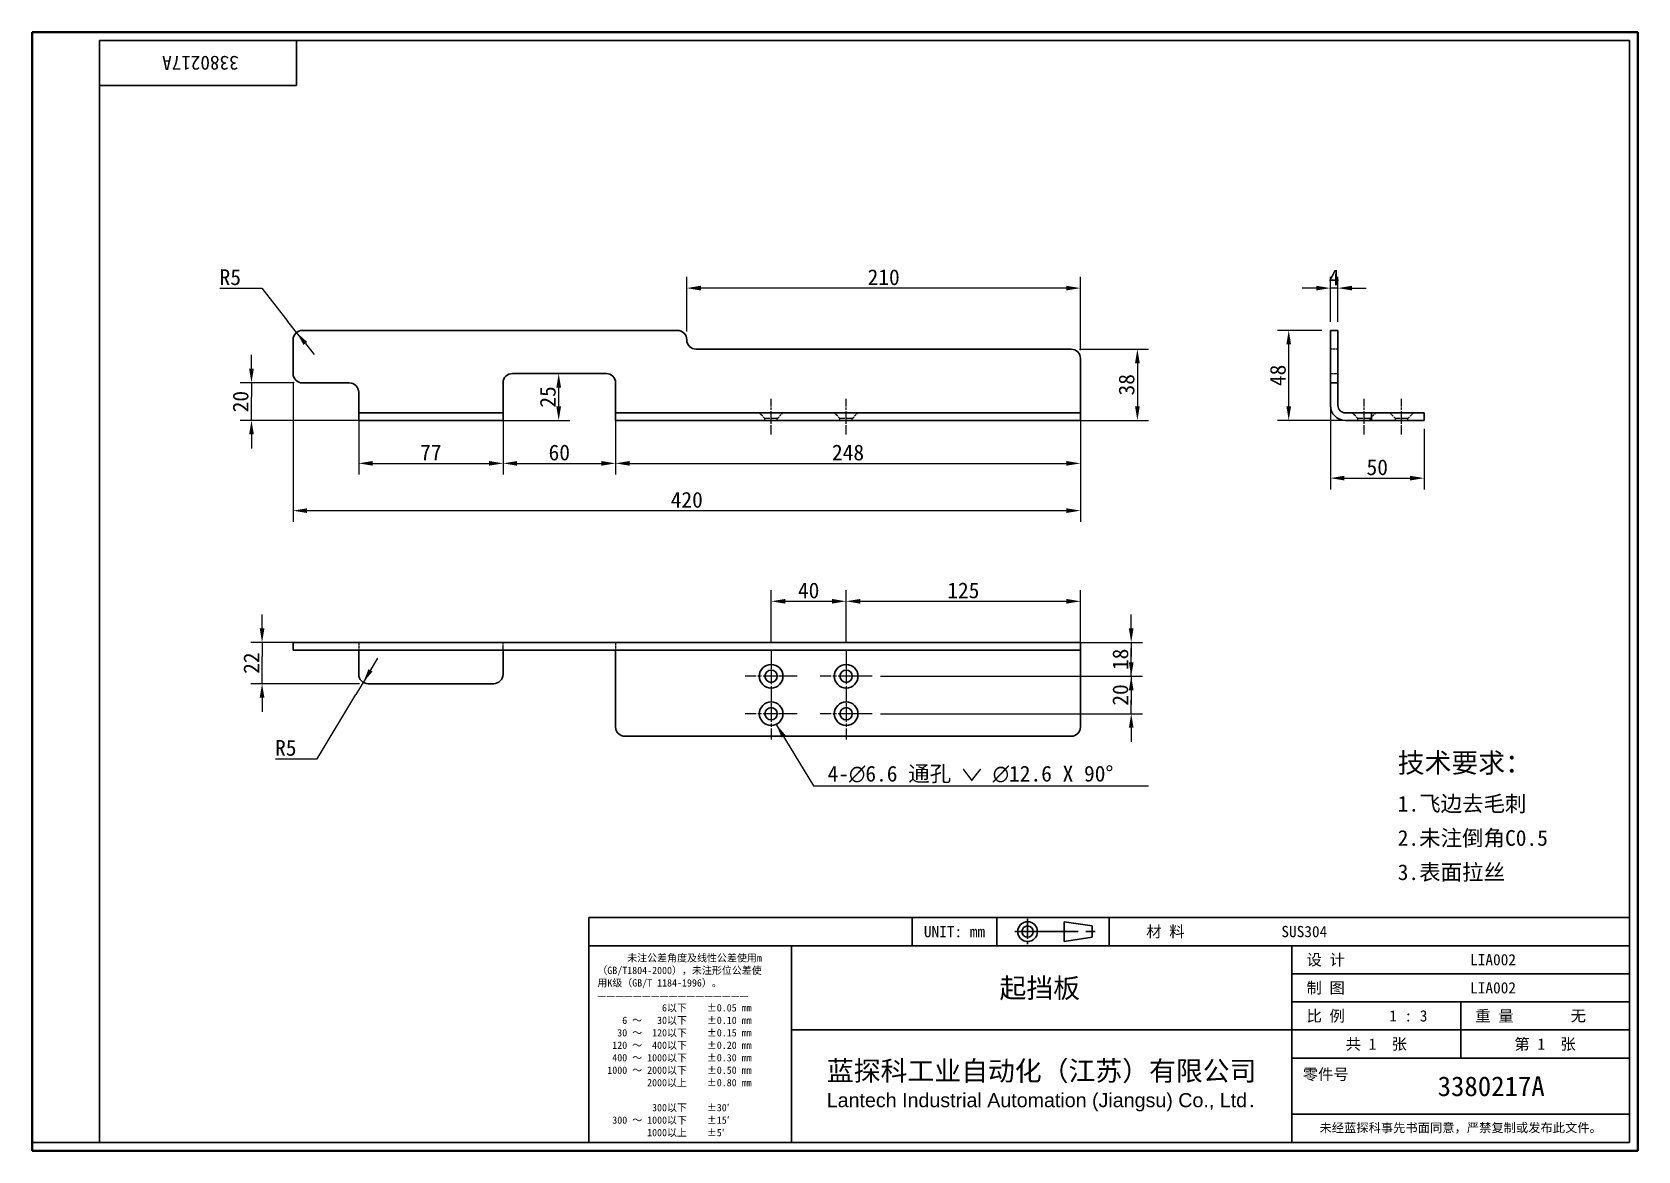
# Model space of a CAD drawing. Header units: millimetres. Extents: x 18 to 875, y 16 to 614.
import ezdxf
from ezdxf.enums import TextEntityAlignment as Align

# ---------------------------------------------------------------- set-up
doc = ezdxf.new("R2010")
doc.units = ezdxf.units.MM
doc.header["$LTSCALE"] = 3
doc.linetypes.add('CHAIN', pattern=[0.3543, 0.2362, -0.0295, 0.0591, -0.0295])
doc.linetypes.add('DASHED', pattern=[0.2067, 0.1654, -0.0413])
for name, color, linetype, lineweight in [('1', 7, 'Continuous', 18), ('可见 (ISO)', 7, 'Continuous', 25), ('图框 (ISO)', 7, 'Continuous', 35), ('标题 (ISO)', 7, 'Continuous', 25)]:
    doc.layers.add(name, color=color, linetype=linetype, lineweight=lineweight)
for name, color, linetype, lineweight, true_color in [('中心标记 (ISO)', 1, 'CHAIN', 18, 0xff0000), ('中心线 (ISO)', 1, 'CHAIN', 18, 0xff0000), ('尺寸 (ISO)', 7, 'Continuous', 18, 0x008000), ('符号 (ISO)', 7, 'Continuous', 18, 0x008000), ('隐藏 (ISO)', 5, 'DASHED', 18, 0x0000ff)]:
    doc.layers.add(name, color=color, linetype=linetype, lineweight=lineweight, true_color=true_color)
doc.styles.add('文本样式164', font='SimSun.ttf')
doc.styles.add('文本样式165', font='SimSun.ttf')
doc.styles.add('文本样式74', font='SimSun.ttf')
doc.styles.add('最新国标', font='simfang.ttf')
doc.styles.add('注释文本 (ISO)', font='simfang.ttf')
doc.dimstyles.new('默认 (GB)', dxfattribs={"dimscale": 3, "dimtxt": 2.8, "dimasz": 2.5, "dimexe": 2, "dimexo": 1.5, "dimgap": 0.5, "dimtad": 1, "dimtoh": 1, "dimdsep": 46, "dimtxsty": '最新国标', "dimcen": 0.09, "dimdle": 10, "dimclrd": 256, "dimclre": 256, "dimclrt": 256, "dimaunit": 1, "dimadec": 3, "dimazin": 2, "dimtfac": 0.535714, "dimtdec": 3, "dimtmove": 0, "dimatfit": 3, "dimfxl": 0, "dimtolj": 1, "dimlwd": -1, "dimlwe": -1, "dimarcsym": 0})
doc.dimstyles.new('默认 (GB)$7', dxfattribs={"dimscale": 3, "dimtxt": 2.8, "dimasz": 2.5, "dimexe": 2, "dimexo": 1.5, "dimgap": 0.5, "dimtad": 1, "dimtoh": 1, "dimdsep": 46, "dimtxsty": '最新国标', "dimcen": 0.09, "dimdle": 10, "dimclrd": 256, "dimclre": 256, "dimclrt": 256, "dimaunit": 1, "dimadec": 3, "dimazin": 2, "dimtfac": 0.535714, "dimtdec": 3, "dimtmove": 0, "dimatfit": 3, "dimfxl": 0, "dimtolj": 1, "dimlwd": -1, "dimlwe": -1, "dimarcsym": 0})

# ---------------------------------------------------------------- blocks, each defined once
blk = doc.blocks.new('图框 最新国标')
at = {"layer": '图框 (ISO)'}
for p, q in [((6, 7), (6, 204.5)), ((6, 204.5), (291.5, 204.5)), ((291.5, 204.5), (291.5, 5.5)), ((6, 7), (6, 5.5)), ((6, 7), (6, 5.5)), ((291.5, 5.5), (6, 5.5))]:
    blk.add_line(p, q, dxfattribs=at)
at = {"layer": '图框 (ISO)', "color": 7, "linetype": 'Continuous', "lineweight": 25}
for p, q in [((18, 203), (290, 203)), ((18, 7), (18, 203)), ((18, 203), (290, 203)), ((53, 203), (53, 195)), ((290, 203), (290, 7)), ((290, 203), (290, 7)), ((53, 195), (18, 195)), ((290, 7), (6, 7)), ((290, 7), (18, 7))]:
    blk.add_line(p, q, dxfattribs=at)
at = {"layer": '图框 (ISO)', "style": '文本样式74'}
blk.add_attdef('零件代号_001', (42.72, 200.25), '', height=2.5, rotation=180, dxfattribs=at)
blk = doc.blocks.new('标题栏 最新国标')
at = {"layer": '标题 (ISO)'}
for p, q in [((381.98, -183.84), (196.98, -183.84)), ((196.98, -183.84), (196.98, -223.84)), ((254.48, -183.84), (254.48, -188.84)), ((269.48, -183.84), (269.48, -188.84)), ((281.48, -188.09), (281.48, -184.59)), ((281.48, -184.59), (286.48, -185.34)), ((286.48, -185.34), (286.48, -187.34)), ((289.48, -183.84), (289.48, -188.84)), ((381.98, -223.84), (381.98, -183.84)), ((383.48, -183.84), (383.48, -225.34)), ((286.48, -187.34), (281.48, -188.09)), ((196.98, -188.84), (381.98, -188.84)), ((232.98, -188.84), (232.98, -223.84)), ((321.98, -188.84), (321.98, -223.84)), ((321.98, -193.84), (381.98, -193.84)), ((321.98, -198.84), (381.98, -198.84)), ((351.98, -198.84), (351.98, -208.84)), ((321.98, -203.84), (232.98, -203.84)), ((321.98, -203.84), (381.98, -203.84)), ((321.98, -208.84), (381.98, -208.84)), ((321.98, -218.84), (381.98, -218.84)), ((196.98, -223.84), (381.98, -223.84)), ((383.48, -225.34), (196.98, -225.34))]:
    blk.add_line(p, q, dxfattribs=at)
at = {"layer": '标题 (ISO)', "linetype": 'CHAIN', "ltscale": 5.000333}
blk.add_line((274.98, -184.09), (274.98, -188.59), dxfattribs=at)
at = {"layer": '标题 (ISO)', "linetype": 'CHAIN', "ltscale": 15.834605}
blk.add_line((272.73, -186.34), (286.98, -186.34), dxfattribs=at)
at = {"layer": '标题 (ISO)'}
for radius in [1.75, 1]:
    blk.add_circle((274.98, -186.34), radius, dxfattribs=at)
at = {"layer": '1', "style": '文本样式164'}
for s, p in [('UNIT: mm', (261.98, -186.34)), ('材 料', (299.48, -186.34)), ('设 计', (327.98, -191.34)), ('制 图', (327.98, -196.34)), ('比 例', (327.98, -201.34)), ('重 量', (357.98, -201.34)), ('共 1  张', (336.98, -206.34)), ('第 1  张', (366.98, -206.34))]:
    blk.add_text(s, height=2, dxfattribs=at).set_placement(p, align=Align.MIDDLE_CENTER)
at = {"layer": '标题 (ISO)', "style": '注释文本 (ISO)'}
for s, insert, char_height, attachment_point, line_spacing_factor in [('\\fSimSun|b0|i0;{\\H1.3000;      未注公差角度及线性公差使用m\\P}\\fSimSun|b0|i0;{\\H1.3000;（GB/T1804-2000），未注形位公差使\\P}\\fSimSun|b0|i0;{\\H1.3000;用K级（GB/T 1184-1996）。\\P}\\fSimSun|b0|i0;{\\H1.3000;—————————————————\\P}\\fSimSun|b0|i0;{\\H1.3000;             6以下    ±0.05 mm\\P}\\fSimSun|b0|i0;{\\H1.3000;     6 ～   30以下    ±0.10 mm\\P}\\fSimSun|b0|i0;{\\H1.3000;    30 ～  120以下    ±0.15 mm\\P}\\fSimSun|b0|i0;{\\H1.3000;   120 ～  400以下    ±0.20 mm\\P}\\fSimSun|b0|i0;{\\H1.3000;   400 ～ 1000以下    ±0.30 mm\\P}\\fSimSun|b0|i0;{\\H1.3000;  1000 ～ 2000以下    ±0.50 mm\\P}\\fSimSun|b0|i0;{\\H1.3000;          2000以上    ±0.80 mm\\P}\\fSimSun|b0|i0;{\\H1.3000;\\P}\\fSimSun|b0|i0;{\\H1.3000;           300以下    ±30′\\P}\\fSimSun|b0|i0;{\\H1.3000;   300 ～ 1000以下    ±15′\\P}\\fSimSun|b0|i0;{\\H1.3000;          1000以上    ±5′}', (198.48, -206.63), 1.3, 4, 1.023913), ('{\\fMicrosoft YaHei|b0|i0|c134|p34;\\H1.75x;蓝探科工业自动化（江苏）有限公司\\P\\fArial|b0|i0|c0|p34;\\H0.71429x;Lantech Industrial Automation (Jiangsu) Co., Ltd\\fFangSong|b0|i0|c134|p49;.\\H1.15195x; }', (277.48, -213.84), 2, 5, 0.978695)]:
    blk.add_mtext(s, dxfattribs=dict(at, insert=insert, char_height=char_height, attachment_point=attachment_point, line_spacing_factor=line_spacing_factor))
at = {"layer": '标题 (ISO)', "attachment_point": 5, "style": '注释文本 (ISO)'}
for s, insert, char_height in [('\\fFangSong|b0|i0;零件号', (327.98, -211.84), 2), ('\\fSimSun|b0|i0;{\\H1.6000;未经蓝探科事先书面同意，严禁复制或发布此文件。}', (351.98, -221.34), 1.6)]:
    blk.add_mtext(s, dxfattribs=dict(at, insert=insert, char_height=char_height))
at = {"layer": '标题 (ISO)'}
for tag, p, height, style in [('材料_001', (320.09, -187.33), 2, '注释文本 (ISO)'), ('设计人_001', (353.65, -192.33), 2, '注释文本 (ISO)'), ('库存编号_001', (269.98, -198.13), 3.5, '文本样式165'), ('设计人_001', (353.65, -197.33), 2, '注释文本 (ISO)'), ('视图比例_001', (339.26, -202.33), 2, '注释文本 (ISO)'), ('质量\\P3;_001', (371.53, -202.3), 2, '注释文本 (ISO)'), ('零件代号_001', (347.87, -215.59), 3.5, '文本样式165')]:
    blk.add_attdef(tag, p, '', height=height, dxfattribs=dict(at, style=style))
blk = doc.blocks.new('*D5')
at = {"layer": 'Defpoints', "color": 0, "transparency": 16777216}
for p in [(688.26, 454.32), (710.48, 454.32), (732.48, 406.32)]:
    blk.add_point(p, dxfattribs=at)
at = {"layer": '尺寸 (ISO)', "color": 116, "true_color": 0x00803f, "transparency": 16777216}
for p, q in [((705.98, 454.32), (682.26, 454.32)), ((688.26, 413.82), (688.26, 446.82)), ((727.98, 406.32), (682.26, 406.32))]:
    blk.add_line(p, q, dxfattribs=at)
for points in [[(687.01, 446.82), (689.51, 446.82), (688.26, 454.32)], [(687.01, 413.82), (689.51, 413.82), (688.26, 406.32)]]:
    blk.add_solid(points, dxfattribs=at)
at = {"layer": '尺寸 (ISO)', "transparency": 16777216, "insert": (682.52, 430.32), "char_height": 8.4, "attachment_point": 5, "rotation": 90, "style": '最新国标'}
blk.add_mtext('\\A1;48', dxfattribs=at)
blk = doc.blocks.new('*D6')
at = {"layer": 'Defpoints', "color": 0, "transparency": 16777216}
for p in [(710.48, 431.32), (760.48, 406.32), (760.48, 375.5)]:
    blk.add_point(p, dxfattribs=at)
at = {"layer": '尺寸 (ISO)', "color": 116, "true_color": 0x00803f, "transparency": 16777216}
for p, q in [((710.48, 426.82), (710.48, 369.5)), ((760.48, 401.82), (760.48, 369.5)), ((717.98, 375.5), (752.98, 375.5))]:
    blk.add_line(p, q, dxfattribs=at)
for points in [[(717.98, 376.75), (717.98, 374.25), (710.48, 375.5)], [(752.98, 376.75), (752.98, 374.25), (760.48, 375.5)]]:
    blk.add_solid(points, dxfattribs=at)
at = {"layer": '尺寸 (ISO)', "transparency": 16777216, "insert": (735.48, 381.25), "char_height": 8.4, "attachment_point": 5, "style": '最新国标'}
blk.add_mtext('\\A1;50', dxfattribs=at)
blk = doc.blocks.new('*D7')
at = {"layer": 'Defpoints', "color": 0, "transparency": 16777216}
for p in [(710.48, 476.89), (710.48, 454.32), (714.48, 454.32)]:
    blk.add_point(p, dxfattribs=at)
at = {"layer": '尺寸 (ISO)', "color": 116, "true_color": 0x00803f, "transparency": 16777216}
for p, q in [((710.48, 458.82), (710.48, 482.89)), ((714.48, 458.82), (714.48, 482.89)), ((702.98, 476.89), (695.48, 476.89)), ((714.48, 476.89), (710.48, 476.89)), ((721.98, 476.89), (729.48, 476.89))]:
    blk.add_line(p, q, dxfattribs=at)
for points in [[(702.98, 478.14), (702.98, 475.64), (710.48, 476.89)], [(721.98, 478.14), (721.98, 475.64), (714.48, 476.89)]]:
    blk.add_solid(points, dxfattribs=at)
at = {"layer": '尺寸 (ISO)', "transparency": 16777216, "insert": (712.48, 482.59), "char_height": 8.4, "attachment_point": 5, "style": '最新国标'}
blk.add_mtext('\\A1;4', dxfattribs=at)
blk = doc.blocks.new('*D8')
at = {"layer": 'Defpoints', "color": 0, "transparency": 16777216}
for p in [(572.19, 444.32), (572.19, 406.32), (607.54, 406.32)]:
    blk.add_point(p, dxfattribs=at)
at = {"layer": '尺寸 (ISO)', "color": 116, "true_color": 0x00803f, "transparency": 16777216}
for p, q in [((576.69, 444.32), (613.54, 444.32)), ((607.54, 436.82), (607.54, 413.82)), ((576.69, 406.32), (613.54, 406.32))]:
    blk.add_line(p, q, dxfattribs=at)
for points in [[(606.29, 436.82), (608.79, 436.82), (607.54, 444.32)], [(606.29, 413.82), (608.79, 413.82), (607.54, 406.32)]]:
    blk.add_solid(points, dxfattribs=at)
at = {"layer": '尺寸 (ISO)', "transparency": 16777216, "insert": (601.8, 425.32), "char_height": 8.4, "attachment_point": 5, "rotation": 90, "style": '最新国标'}
blk.add_mtext('\\A1;38', dxfattribs=at)
blk = doc.blocks.new('*D9')
at = {"layer": 'Defpoints', "color": 0, "transparency": 16777216}
for p in [(329.19, 414.32), (577.19, 414.32), (577.19, 383.38)]:
    blk.add_point(p, dxfattribs=at)
at = {"layer": '尺寸 (ISO)', "color": 116, "true_color": 0x00803f, "transparency": 16777216}
for p, q in [((329.19, 409.82), (329.19, 377.38)), ((577.19, 409.82), (577.19, 377.38)), ((336.69, 383.38), (569.69, 383.38))]:
    blk.add_line(p, q, dxfattribs=at)
for points in [[(336.69, 384.63), (336.69, 382.13), (329.19, 383.38)], [(569.69, 384.63), (569.69, 382.13), (577.19, 383.38)]]:
    blk.add_solid(points, dxfattribs=at)
at = {"layer": '尺寸 (ISO)', "transparency": 16777216, "insert": (453.19, 389.13), "char_height": 8.4, "attachment_point": 5, "style": '最新国标'}
blk.add_mtext('\\A1;248', dxfattribs=at)
blk = doc.blocks.new('*D10')
at = {"layer": 'Defpoints', "color": 0, "transparency": 16777216}
for p in [(269.19, 414.32), (329.19, 414.32), (329.19, 383.38)]:
    blk.add_point(p, dxfattribs=at)
at = {"layer": '尺寸 (ISO)', "color": 116, "true_color": 0x00803f, "transparency": 16777216}
for p, q in [((269.19, 409.82), (269.19, 377.38)), ((329.19, 409.82), (329.19, 377.38)), ((276.69, 383.38), (321.69, 383.38))]:
    blk.add_line(p, q, dxfattribs=at)
for points in [[(276.69, 384.63), (276.69, 382.13), (269.19, 383.38)], [(321.69, 384.63), (321.69, 382.13), (329.19, 383.38)]]:
    blk.add_solid(points, dxfattribs=at)
at = {"layer": '尺寸 (ISO)', "transparency": 16777216, "insert": (299.19, 389.13), "char_height": 8.4, "attachment_point": 5, "style": '最新国标'}
blk.add_mtext('\\A1;60', dxfattribs=at)
blk = doc.blocks.new('*D11')
at = {"layer": 'Defpoints', "color": 0, "transparency": 16777216}
for p in [(192.19, 414.32), (269.19, 414.32), (269.19, 383.38)]:
    blk.add_point(p, dxfattribs=at)
at = {"layer": '尺寸 (ISO)', "color": 116, "true_color": 0x00803f, "transparency": 16777216}
for p, q in [((192.19, 409.82), (192.19, 377.38)), ((269.19, 409.82), (269.19, 377.38)), ((199.69, 383.38), (261.69, 383.38))]:
    blk.add_line(p, q, dxfattribs=at)
for points in [[(199.69, 384.63), (199.69, 382.13), (192.19, 383.38)], [(261.69, 384.63), (261.69, 382.13), (269.19, 383.38)]]:
    blk.add_solid(points, dxfattribs=at)
at = {"layer": '尺寸 (ISO)', "transparency": 16777216, "insert": (230.69, 389.13), "char_height": 8.4, "attachment_point": 5, "style": '最新国标'}
blk.add_mtext('\\A1;77', dxfattribs=at)
blk = doc.blocks.new('*D12')
at = {"layer": 'Defpoints', "color": 0, "transparency": 16777216}
for p in [(157.19, 431.32), (577.19, 414.32), (577.19, 358.14)]:
    blk.add_point(p, dxfattribs=at)
at = {"layer": '尺寸 (ISO)', "color": 116, "true_color": 0x00803f, "transparency": 16777216}
for p, q in [((157.19, 426.82), (157.19, 352.14)), ((577.19, 409.82), (577.19, 352.14)), ((164.69, 358.14), (569.69, 358.14))]:
    blk.add_line(p, q, dxfattribs=at)
for points in [[(164.69, 359.39), (164.69, 356.89), (157.19, 358.14)], [(569.69, 359.39), (569.69, 356.89), (577.19, 358.14)]]:
    blk.add_solid(points, dxfattribs=at)
at = {"layer": '尺寸 (ISO)', "transparency": 16777216, "insert": (367.19, 363.88), "char_height": 8.4, "attachment_point": 5, "style": '最新国标'}
blk.add_mtext('\\A1;420', dxfattribs=at)
blk = doc.blocks.new('*D13')
at = {"layer": 'Defpoints', "color": 0, "transparency": 16777216}
for p in [(367.19, 476.89), (367.19, 449.32), (577.19, 439.32)]:
    blk.add_point(p, dxfattribs=at)
at = {"layer": '尺寸 (ISO)', "color": 116, "true_color": 0x00803f, "transparency": 16777216}
for p, q in [((367.19, 453.82), (367.19, 482.89)), ((577.19, 443.82), (577.19, 482.89)), ((569.69, 476.89), (374.69, 476.89))]:
    blk.add_line(p, q, dxfattribs=at)
for points in [[(374.69, 478.14), (374.69, 475.64), (367.19, 476.89)], [(569.69, 478.14), (569.69, 475.64), (577.19, 476.89)]]:
    blk.add_solid(points, dxfattribs=at)
at = {"layer": '尺寸 (ISO)', "transparency": 16777216, "insert": (472.19, 482.64), "char_height": 8.4, "attachment_point": 5, "style": '最新国标'}
blk.add_mtext('\\A1;210', dxfattribs=at)
blk = doc.blocks.new('*D14')
at = {"layer": 'Defpoints', "color": 0, "transparency": 16777216}
for p in [(298.87, 431.32), (298.87, 431.32), (264.19, 406.32)]:
    blk.add_point(p, dxfattribs=at)
at = {"layer": '尺寸 (ISO)', "color": 116, "true_color": 0x00803f, "transparency": 16777216}
for p, q in [((298.87, 413.82), (298.87, 423.82)), ((268.69, 406.32), (304.87, 406.32))]:
    blk.add_line(p, q, dxfattribs=at)
for points in [[(297.62, 423.82), (300.12, 423.82), (298.87, 431.32)], [(297.62, 413.82), (300.12, 413.82), (298.87, 406.32)]]:
    blk.add_solid(points, dxfattribs=at)
at = {"layer": '尺寸 (ISO)', "transparency": 16777216, "insert": (293.12, 418.82), "char_height": 8.4, "attachment_point": 5, "rotation": 90, "style": '最新国标'}
blk.add_mtext('\\A1;25', dxfattribs=at)
blk = doc.blocks.new('*D15')
at = {"layer": 'Defpoints', "color": 0, "transparency": 16777216}
for p in [(135.01, 426.32), (162.19, 426.32), (197.19, 406.32)]:
    blk.add_point(p, dxfattribs=at)
at = {"layer": '尺寸 (ISO)', "color": 116, "true_color": 0x00803f, "transparency": 16777216}
for p, q in [((135.01, 433.82), (135.01, 441.32)), ((157.69, 426.32), (129.01, 426.32)), ((135.01, 426.32), (135.01, 418.82)), ((135.01, 413.82), (135.01, 418.82)), ((135.01, 406.32), (135.01, 413.82)), ((192.69, 406.32), (129.01, 406.32)), ((135.01, 398.82), (135.01, 391.32))]:
    blk.add_line(p, q, dxfattribs=at)
for points in [[(133.76, 433.82), (136.26, 433.82), (135.01, 426.32)], [(133.76, 398.82), (136.26, 398.82), (135.01, 406.32)]]:
    blk.add_solid(points, dxfattribs=at)
at = {"layer": '尺寸 (ISO)', "transparency": 16777216, "insert": (129.26, 416.32), "char_height": 8.4, "attachment_point": 5, "rotation": 90, "style": '最新国标'}
blk.add_mtext('\\A1;20', dxfattribs=at)
blk = doc.blocks.new('*D16')
at = {"layer": 'Defpoints', "color": 0, "transparency": 16777216}
for p in [(159.1, 453.25), (162.19, 449.32)]:
    blk.add_point(p, dxfattribs=at)
at = {"layer": '尺寸 (ISO)', "color": 116, "true_color": 0x00803f, "transparency": 16777216}
for p, q in [((118.15, 476.89), (140.51, 476.89)), ((140.51, 476.89), (154.46, 459.15)), ((159.1, 453.25), (154.46, 459.15)), ((162.19, 449.32), (159.1, 453.25)), ((163.74, 447.36), (168.37, 441.46))]:
    blk.add_line(p, q, dxfattribs=at)
blk.add_solid([(164.72, 448.13), (162.75, 446.58), (159.1, 453.25)], dxfattribs=at)
at = {"layer": '尺寸 (ISO)', "transparency": 16777216, "insert": (123.72, 482.64), "char_height": 8.4, "attachment_point": 5, "style": '最新国标'}
blk.add_mtext('\\A1;R5', dxfattribs=at)
blk = doc.blocks.new('*D17')
at = {"layer": 'Defpoints', "color": 0, "transparency": 16777216}
for p in [(140.65, 287.78), (162.19, 287.78), (197.19, 265.78)]:
    blk.add_point(p, dxfattribs=at)
at = {"layer": '尺寸 (ISO)', "color": 116, "true_color": 0x00803f, "transparency": 16777216}
for p, q in [((140.65, 295.28), (140.65, 302.78)), ((157.69, 287.78), (134.65, 287.78)), ((140.65, 287.78), (140.65, 280.28)), ((140.65, 273.28), (140.65, 280.28)), ((192.69, 265.78), (134.65, 265.78)), ((140.65, 265.78), (140.65, 273.28)), ((140.65, 258.28), (140.65, 250.78))]:
    blk.add_line(p, q, dxfattribs=at)
for points in [[(139.4, 295.28), (141.9, 295.28), (140.65, 287.78)], [(139.4, 258.28), (141.9, 258.28), (140.65, 265.78)]]:
    blk.add_solid(points, dxfattribs=at)
at = {"layer": '尺寸 (ISO)', "transparency": 16777216, "insert": (134.95, 276.78), "char_height": 8.4, "attachment_point": 5, "rotation": 90, "style": '最新国标'}
blk.add_mtext('\\A1;22', dxfattribs=at)
blk = doc.blocks.new('*D18')
at = {"layer": 'Defpoints', "color": 0, "transparency": 16777216}
for p in [(194.61, 266.5), (197.19, 270.78)]:
    blk.add_point(p, dxfattribs=at)
at = {"layer": '尺寸 (ISO)', "color": 116, "true_color": 0x00803f, "transparency": 16777216}
for p, q in [((198.48, 272.92), (202.34, 279.35)), ((194.61, 266.5), (190.75, 260.07)), ((197.19, 270.78), (194.61, 266.5)), ((170.11, 225.74), (190.75, 260.07)), ((147.76, 225.74), (170.11, 225.74))]:
    blk.add_line(p, q, dxfattribs=at)
blk.add_solid([(197.41, 273.57), (199.55, 272.28), (194.61, 266.5)], dxfattribs=at)
at = {"layer": '尺寸 (ISO)', "transparency": 16777216, "insert": (153.32, 231.49), "char_height": 8.4, "attachment_point": 5, "style": '最新国标'}
blk.add_mtext('\\A1;R5', dxfattribs=at)
blk = doc.blocks.new('*D19')
at = {"layer": 'Defpoints', "color": 0, "transparency": 16777216}
for p in [(577.19, 309.78), (452.19, 283.58), (577.19, 279.78)]:
    blk.add_point(p, dxfattribs=at)
at = {"layer": '尺寸 (ISO)', "color": 116, "true_color": 0x00803f, "transparency": 16777216}
for p, q in [((452.19, 288.08), (452.19, 315.78)), ((459.69, 309.78), (569.69, 309.78)), ((577.19, 284.28), (577.19, 315.78))]:
    blk.add_line(p, q, dxfattribs=at)
for points in [[(459.69, 311.03), (459.69, 308.53), (452.19, 309.78)], [(569.69, 311.03), (569.69, 308.53), (577.19, 309.78)]]:
    blk.add_solid(points, dxfattribs=at)
at = {"layer": '尺寸 (ISO)', "transparency": 16777216, "insert": (514.69, 315.53), "char_height": 8.4, "attachment_point": 5, "style": '最新国标'}
blk.add_mtext('\\A1;125', dxfattribs=at)
blk = doc.blocks.new('*D20')
at = {"layer": 'Defpoints', "color": 0, "transparency": 16777216}
for p in [(452.19, 309.78), (412.19, 283.58), (452.19, 283.58)]:
    blk.add_point(p, dxfattribs=at)
at = {"layer": '尺寸 (ISO)', "color": 116, "true_color": 0x00803f, "transparency": 16777216}
for p, q in [((412.19, 288.08), (412.19, 315.78)), ((419.69, 309.78), (444.69, 309.78)), ((452.19, 288.08), (452.19, 315.78))]:
    blk.add_line(p, q, dxfattribs=at)
for points in [[(419.69, 311.03), (419.69, 308.53), (412.19, 309.78)], [(444.69, 311.03), (444.69, 308.53), (452.19, 309.78)]]:
    blk.add_solid(points, dxfattribs=at)
at = {"layer": '尺寸 (ISO)', "transparency": 16777216, "insert": (432.19, 315.53), "char_height": 8.4, "attachment_point": 5, "style": '最新国标'}
blk.add_mtext('\\A1;40', dxfattribs=at)
blk = doc.blocks.new('*D21')
at = {"layer": 'Defpoints', "color": 0, "transparency": 16777216}
for p in [(572.19, 287.78), (604.25, 287.78), (465.99, 269.78)]:
    blk.add_point(p, dxfattribs=at)
at = {"layer": '尺寸 (ISO)', "color": 116, "true_color": 0x00803f, "transparency": 16777216}
for p, q in [((604.25, 295.28), (604.25, 302.78)), ((576.69, 287.78), (610.25, 287.78)), ((604.25, 287.78), (604.25, 280.28)), ((604.25, 277.28), (604.25, 280.28)), ((604.25, 269.78), (604.25, 277.28)), ((470.49, 269.78), (610.25, 269.78)), ((604.25, 262.28), (604.25, 254.78))]:
    blk.add_line(p, q, dxfattribs=at)
for points in [[(603, 295.28), (605.5, 295.28), (604.25, 287.78)], [(603, 262.28), (605.5, 262.28), (604.25, 269.78)]]:
    blk.add_solid(points, dxfattribs=at)
at = {"layer": '尺寸 (ISO)', "transparency": 16777216, "insert": (598.5, 278.78), "char_height": 8.4, "attachment_point": 5, "rotation": 90, "style": '最新国标'}
blk.add_mtext('\\A1;18', dxfattribs=at)
blk = doc.blocks.new('*D22')
at = {"layer": 'Defpoints', "color": 0, "transparency": 16777216}
for p in [(465.99, 269.78), (465.99, 249.78), (604.25, 249.78)]:
    blk.add_point(p, dxfattribs=at)
at = {"layer": '尺寸 (ISO)', "color": 116, "true_color": 0x00803f, "transparency": 16777216}
for p, q in [((604.25, 277.28), (604.25, 284.78)), ((470.49, 269.78), (610.25, 269.78)), ((604.25, 269.78), (604.25, 262.28)), ((604.25, 262.28), (604.25, 257.28)), ((604.25, 249.78), (604.25, 257.28)), ((470.49, 249.78), (610.25, 249.78)), ((604.25, 242.28), (604.25, 234.78))]:
    blk.add_line(p, q, dxfattribs=at)
for points in [[(603, 277.28), (605.5, 277.28), (604.25, 269.78)], [(603, 242.28), (605.5, 242.28), (604.25, 249.78)]]:
    blk.add_solid(points, dxfattribs=at)
at = {"layer": '尺寸 (ISO)', "transparency": 16777216, "insert": (598.5, 259.78), "char_height": 8.4, "attachment_point": 5, "rotation": 90, "style": '最新国标'}
blk.add_mtext('\\A1;20', dxfattribs=at)

msp = doc.modelspace()

# ---------------------------------------------------------------- linework, layer by layer
at = {"layer": '中心标记 (ISO)', "ltscale": 10.223008}
for p, q in [((412.19, 283.582), (412.19, 255.982)), ((452.19, 283.582), (452.19, 255.982)), ((425.99, 269.782), (398.39, 269.782)), ((465.99, 269.782), (438.39, 269.782)), ((412.19, 263.582), (412.19, 235.982)), ((452.19, 263.582), (452.19, 235.982)), ((425.99, 249.782), (398.39, 249.782)), ((465.99, 249.782), (438.39, 249.782))]:
    msp.add_line(p, q, dxfattribs=at)
at = {"layer": '中心线 (ISO)', "ltscale": 7.037547}
for p, q in [((412.19, 398.821), (412.19, 417.821)), ((452.19, 398.821), (452.19, 417.821)), ((728.484, 398.821), (728.484, 417.821)), ((748.484, 398.821), (748.484, 417.821))]:
    msp.add_line(p, q, dxfattribs=at)
at = {"layer": '可见 (ISO)'}
for p, q in [((162.19, 454.321), (362.19, 454.321)), ((710.484, 449.321), (710.484, 454.321)), ((714.484, 454.321), (710.484, 454.321)), ((714.484, 454.321), (714.484, 449.321)), ((157.19, 449.321), (157.19, 431.321)), ((710.484, 449.321), (710.484, 431.321)), ((714.484, 449.321), (714.484, 431.321)), ((572.19, 444.321), (372.19, 444.321)), ((577.19, 439.321), (577.19, 414.321)), ((274.19, 431.321), (324.19, 431.321)), ((710.484, 426.321), (710.484, 431.321)), ((714.484, 431.321), (714.484, 426.321)), ((162.19, 426.321), (187.19, 426.321)), ((192.19, 421.321), (192.19, 414.321)), ((269.19, 414.321), (269.19, 426.321)), ((329.19, 426.321), (329.19, 414.321)), ((710.484, 426.321), (710.484, 421.321)), ((710.484, 426.321), (714.484, 426.321)), ((710.484, 414.321), (710.484, 421.321)), ((714.484, 421.321), (714.484, 426.321)), ((714.484, 421.321), (714.484, 414.321)), ((192.19, 414.321), (192.19, 410.321)), ((269.19, 410.321), (269.19, 414.321)), ((329.19, 414.321), (329.19, 410.321)), ((577.19, 414.321), (577.19, 410.321)), ((192.19, 410.321), (197.19, 410.321)), ((192.19, 410.321), (192.19, 406.321)), ((197.19, 406.321), (192.19, 406.321)), ((197.19, 410.321), (264.19, 410.321)), ((264.19, 406.321), (197.19, 406.321)), ((264.19, 410.321), (269.19, 410.321)), ((269.19, 406.321), (264.19, 406.321)), ((269.19, 406.321), (269.19, 410.321)), ((329.19, 410.321), (334.19, 410.321)), ((329.19, 410.321), (329.19, 406.321)), ((334.19, 406.321), (329.19, 406.321)), ((334.19, 410.321), (572.19, 410.321)), ((334.19, 406.321), (572.19, 406.321)), ((572.19, 410.321), (577.19, 410.321)), ((577.19, 406.321), (572.19, 406.321)), ((577.19, 406.321), (577.19, 410.321)), ((718.484, 410.321), (727.484, 410.321)), ((727.484, 406.321), (718.484, 406.321)), ((727.484, 410.321), (732.484, 410.321)), ((732.484, 406.321), (727.484, 406.321)), ((732.484, 406.321), (732.484, 410.321)), ((732.484, 410.321), (755.484, 410.321)), ((755.484, 406.321), (732.484, 406.321)), ((755.484, 410.321), (760.484, 410.321)), ((760.484, 406.321), (755.484, 406.321)), ((760.484, 406.321), (760.484, 410.321)), ((157.19, 287.782), (162.19, 287.782)), ((157.19, 287.782), (157.19, 283.782)), ((162.19, 283.782), (157.19, 283.782)), ((362.19, 287.782), (162.19, 287.782)), ((162.19, 283.782), (362.19, 283.782)), ((192.19, 283.782), (192.19, 279.782)), ((269.19, 279.782), (269.19, 283.782)), ((329.19, 283.782), (329.19, 279.782)), ((362.19, 287.782), (367.19, 287.782)), ((367.19, 283.782), (362.19, 283.782)), ((372.19, 287.782), (367.19, 287.782)), ((367.19, 283.782), (372.19, 283.782)), ((372.19, 287.782), (572.19, 287.782)), ((572.19, 283.782), (372.19, 283.782)), ((572.19, 287.782), (577.19, 287.782)), ((577.19, 283.782), (572.19, 283.782)), ((577.19, 283.782), (577.19, 287.782)), ((577.19, 283.782), (577.19, 279.782)), ((192.19, 279.782), (192.19, 270.782)), ((269.19, 270.782), (269.19, 279.782)), ((329.19, 279.782), (329.19, 242.782)), ((577.19, 279.782), (577.19, 242.782)), ((197.19, 265.782), (264.19, 265.782)), ((334.19, 237.782), (572.19, 237.782))]:
    msp.add_line(p, q, dxfattribs=at)
for centre, radius in [((412.19, 269.782), 6.3), ((452.19, 269.782), 6.3), ((412.19, 269.782), 3.3), ((452.19, 269.782), 3.3), ((412.19, 249.782), 6.3), ((412.19, 249.782), 3.3), ((452.19, 249.782), 6.3), ((452.19, 249.782), 3.3)]:
    msp.add_circle(centre, radius, dxfattribs=at)
for centre, radius, start, end in [((162.19, 449.321), 5, 90, 180), ((362.19, 449.321), 5, 0, 90), ((372.19, 449.321), 5, 180, 270), ((572.19, 439.321), 5, 0, 90), ((162.19, 431.321), 5, 180, 270), ((274.19, 426.321), 5, 90, 180), ((324.19, 426.321), 5, 0, 90), ((187.19, 421.321), 5, 0, 90), ((718.484, 414.321), 8, 180, 270), ((718.484, 414.321), 4, 180, 270), ((197.19, 270.782), 5, 180, 270), ((264.19, 270.782), 5, 270, 0), ((334.19, 242.782), 5, 180, 270), ((572.19, 242.782), 5, 270, 0)]:
    msp.add_arc(centre, radius, start, end, dxfattribs=at)
at = {"layer": '隐藏 (ISO)', "ltscale": 2.539495}
for p, q in [((714.484, 444.321), (710.484, 444.321)), ((710.484, 431.321), (714.484, 431.321)), ((192.19, 287.782), (192.19, 283.782)), ((269.19, 283.782), (269.19, 287.782)), ((329.19, 287.782), (329.19, 283.782))]:
    msp.add_line(p, q, dxfattribs=at)
at = {"layer": '隐藏 (ISO)', "ltscale": 2.693548}
for p, q in [((408.89, 407.321), (405.89, 410.321)), ((415.49, 407.321), (418.49, 410.321)), ((448.89, 407.321), (445.89, 410.321)), ((455.49, 407.321), (458.49, 410.321)), ((725.184, 407.321), (722.184, 410.321)), ((731.784, 407.321), (734.784, 410.321)), ((745.184, 407.321), (742.184, 410.321)), ((751.784, 407.321), (754.784, 410.321))]:
    msp.add_line(p, q, dxfattribs=at)
at = {"layer": '隐藏 (ISO)', "ltscale": 6.582059}
for p, q in [((415.49, 407.321), (408.89, 407.321)), ((455.49, 407.321), (448.89, 407.321)), ((731.784, 407.321), (725.184, 407.321)), ((751.784, 407.321), (745.184, 407.321))]:
    msp.add_line(p, q, dxfattribs=at)
at = {"layer": '隐藏 (ISO)', "ltscale": 0.634799}
for p, q in [((408.89, 406.321), (408.89, 407.321)), ((415.49, 406.321), (415.49, 407.321)), ((448.89, 406.321), (448.89, 407.321)), ((455.49, 406.321), (455.49, 407.321)), ((725.184, 406.321), (725.184, 407.321)), ((731.784, 406.321), (731.784, 407.321)), ((745.184, 406.321), (745.184, 407.321)), ((751.784, 406.321), (751.784, 407.321))]:
    msp.add_line(p, q, dxfattribs=at)

# ---------------------------------------------------------------- block references
at = {"xscale": 3, "yscale": 3, "zscale": 3}
msp.add_blockref('图框 最新国标', (0, 0), dxfattribs=at).add_auto_attribs({'零件代号_001': '3380217A'})
ref = msp.add_blockref('标题栏 最新国标', (-275.948, 692.533), dxfattribs=dict(xscale=3, yscale=3, zscale=3))
ref.add_attrib('零件代号_001', '3380217A', (767.673, 45.75), dxfattribs={"layer": '标题 (ISO)', "height": 10.5, "style": '文本样式165'})
ref.add_attrib('库存编号_001', '起挡板', (534.004, 98.133), dxfattribs={"layer": '标题 (ISO)', "height": 10.5, "style": '文本样式165'})
ref.add_attrib('质量\\P3;_001', '无', (838.629, 85.62), dxfattribs={"layer": '标题 (ISO)', "height": 6, "style": '注释文本 (ISO)'})
ref.add_attrib('视图比例_001', '1 : 3', (741.84, 85.551), dxfattribs={"layer": '标题 (ISO)', "height": 6, "style": '注释文本 (ISO)'})
ref.add_attrib('设计人_001', 'LIA002', (785.006, 115.534), dxfattribs={"layer": '标题 (ISO)', "height": 6, "style": '注释文本 (ISO)'})
ref.add_attrib('设计人_001', 'LIA002', (785.006, 100.534), dxfattribs={"layer": '标题 (ISO)', "height": 6, "style": '注释文本 (ISO)'})
ref.add_attrib('材料_001', 'SUS304', (684.334, 130.534), dxfattribs={"layer": '标题 (ISO)', "height": 6, "style": '注释文本 (ISO)'})

# ---------------------------------------------------------------- texts
at = {"layer": '符号 (ISO)'}
for s, insert, char_height, width, attachment_point, line_spacing_factor, style in [('4-\\fAIGDT|b0|i0;{\\H8.4000;n}\\fFangSong|b0|i0;{\\H8.4000;6.6 通孔 }\\fAIGDT|b0|i0;{\\H8.4000;w}\\fFangSong|b0|i0;{\\H8.4000; }\\fAIGDT|b0|i0;{\\H8.4000;n}\\fFangSong|b0|i0;{\\H8.4000;12.6 X 90°}', (442.303, 212.681), 8.4, 183.52108, 7, 0.49, '最新国标'), ('{\\H1.75x;技术要求：\\H0.8x;\\P1.飞边去毛刺\\P2.未注倒角C0.5\\P3.表面拉丝}', (746.379, 194.47), 6, 88.02807, 4, 1.305367, '注释文本 (ISO)')]:
    msp.add_mtext(s, dxfattribs=dict(at, insert=insert, char_height=char_height, width=width, attachment_point=attachment_point, line_spacing_factor=line_spacing_factor, style=style))

# ---------------------------------------------------------------- dimensions: what is measured, and where the dimension line sits
at = {"layer": '尺寸 (ISO)', "color": 116, "true_color": 0x00803f}
for center, mpoint, picture, middle in [((162.19, 449.321), (159.099, 453.251), '*D16', (123.721, 476.888)), ((197.19, 270.782), (194.614, 266.497), '*D18', (153.324, 225.739))]:
    dim = msp.add_radius_dim(center=center, mpoint=mpoint, dimstyle='默认 (GB)', override={"dimgap": 0.5, "dimtih": 1, "dimdec": 2, "dimlfac": 1, "dimcen": 0, "dimtol": 0, "dimlim": 0, "dimtp": 0, "dimtm": 0, "dimtdec": 3}, dxfattribs=at)
    dim.commit()
    dim.dimension.update_dxf_attribs({"geometry": picture, "text_midpoint": middle, "dimtype": 164})
for base, p1, p2, angle, override, picture, middle in [((367.19, 476.888), (577.19, 439.321), (367.19, 449.321), 180, {"dimgap": 0.5, "dimtoh": 0, "dimdec": 2, "dimtol": 0, "dimlim": 0, "dimtp": 0, "dimtm": 0, "dimtdec": 3, "dimtofl": 0, "dimatfit": 1}, '*D13', (472.19, 476.888)), ((710.484, 476.888), (714.484, 454.321), (710.484, 454.321), 180, {"dimgap": 0.5, "dimtoh": 0, "dimdec": 2, "dimtol": 0, "dimlim": 0, "dimtp": 0, "dimtm": 0, "dimtdec": 3, "dimtofl": 1, "dimatfit": 1}, '*D7', (712.484, 476.888)), ((688.265, 454.321), (732.484, 406.321), (710.484, 454.321), 90, {"dimgap": 0.5, "dimtoh": 0, "dimdec": 2, "dimtol": 0, "dimlim": 0, "dimtp": 0, "dimtm": 0, "dimtdec": 3, "dimtofl": 0, "dimatfit": 1}, '*D5', (688.265, 430.321)), ((135.009, 426.321), (197.19, 406.321), (162.19, 426.321), 90, {"dimgap": 0.5, "dimtoh": 0, "dimdec": 2, "dimtol": 0, "dimlim": 0, "dimtp": 0, "dimtm": 0, "dimtdec": 3, "dimtofl": 0}, '*D15', (135.009, 416.321)), ((607.544, 406.321), (572.19, 444.321), (572.19, 406.321), 90, {"dimgap": 0.5, "dimtoh": 0, "dimdec": 2, "dimtol": 0, "dimlim": 0, "dimtp": 0, "dimtm": 0, "dimtdec": 3, "dimtofl": 0, "dimatfit": 1}, '*D8', (607.544, 425.321)), ((577.19, 358.137), (157.19, 431.321), (577.19, 414.321), 180, {"dimgap": 0.5, "dimtoh": 0, "dimdec": 2, "dimtol": 0, "dimlim": 0, "dimtp": 0, "dimtm": 0, "dimtdec": 3, "dimtofl": 0, "dimatfit": 1}, '*D12', (367.19, 358.137)), ((298.87, 431.321), (264.19, 406.321), (298.87, 431.321), 90, {"dimgap": 0.5, "dimtoh": 0, "dimdec": 2, "dimse2": 1, "dimtol": 0, "dimlim": 0, "dimtp": 0, "dimtm": 0, "dimtdec": 3, "dimtofl": 0, "dimatfit": 1}, '*D14', (298.87, 418.821)), ((760.484, 375.499), (710.484, 431.321), (760.484, 406.321), 180, {"dimgap": 0.5, "dimtoh": 0, "dimdec": 2, "dimtol": 0, "dimlim": 0, "dimtp": 0, "dimtm": 0, "dimtdec": 3, "dimtofl": 0, "dimatfit": 1}, '*D6', (735.484, 375.499)), ((269.19, 383.379), (192.19, 414.321), (269.19, 414.321), 180, {"dimgap": 0.5, "dimtoh": 0, "dimdec": 2, "dimtol": 0, "dimlim": 0, "dimtp": 0, "dimtm": 0, "dimtdec": 3, "dimtofl": 0, "dimatfit": 1}, '*D11', (230.69, 383.379)), ((329.19, 383.379), (269.19, 414.321), (329.19, 414.321), 180, {"dimgap": 0.5, "dimtoh": 0, "dimdec": 2, "dimtol": 0, "dimlim": 0, "dimtp": 0, "dimtm": 0, "dimtdec": 3, "dimtofl": 0, "dimatfit": 1}, '*D10', (299.19, 383.379)), ((577.19, 383.379), (329.19, 414.321), (577.19, 414.321), 180, {"dimgap": 0.5, "dimtoh": 0, "dimdec": 2, "dimtol": 0, "dimlim": 0, "dimtp": 0, "dimtm": 0, "dimtdec": 3, "dimtofl": 0, "dimatfit": 1}, '*D9', (453.19, 383.379)), ((452.19, 309.782), (412.19, 283.582), (452.19, 283.582), 180, {"dimgap": 0.5, "dimtoh": 0, "dimdec": 2, "dimtol": 0, "dimlim": 0, "dimtp": 0, "dimtm": 0, "dimtdec": 3, "dimtofl": 0, "dimatfit": 1}, '*D20', (432.19, 309.782)), ((577.19, 309.782), (452.19, 283.582), (577.19, 279.782), 180, {"dimgap": 0.5, "dimtoh": 0, "dimdec": 2, "dimtol": 0, "dimlim": 0, "dimtp": 0, "dimtm": 0, "dimtdec": 3, "dimtofl": 0, "dimatfit": 1}, '*D19', (514.69, 309.782)), ((140.649, 287.782), (197.19, 265.782), (162.19, 287.782), 270, {"dimgap": 0.5, "dimtoh": 0, "dimdec": 2, "dimtol": 0, "dimlim": 0, "dimtp": 0, "dimtm": 0, "dimtdec": 3, "dimtofl": 0}, '*D17', (140.649, 276.782)), ((604.247, 287.782), (465.99, 269.782), (572.19, 287.782), 90, {"dimgap": 0.5, "dimtoh": 0, "dimdec": 2, "dimtol": 0, "dimlim": 0, "dimtp": 0, "dimtm": 0, "dimtdec": 3, "dimtofl": 0}, '*D21', (604.247, 278.782)), ((604.247, 249.782), (465.99, 269.782), (465.99, 249.782), 90, {"dimgap": 0.5, "dimtoh": 0, "dimdec": 2, "dimtol": 0, "dimlim": 0, "dimtp": 0, "dimtm": 0, "dimtdec": 3, "dimtofl": 0}, '*D22', (604.247, 259.782))]:
    dim = msp.add_linear_dim(base=base, p1=p1, p2=p2, angle=angle, dimstyle='默认 (GB)', override=override, dxfattribs=at)
    dim.commit()
    dim.dimension.update_dxf_attribs({"geometry": picture, "text_midpoint": middle, "dimtype": 160})

# ---------------------------------------------------------------- leaders
at = {"layer": '符号 (ISO)', "annotation_type": 0, "has_hookline": 1, "hookline_direction": 0, "text_width": 171.182}
msp.add_leader([(414.93, 244.109), (434.803, 211.281), (442.303, 211.281)], dimstyle='默认 (GB)$7', override={"dimgap": 0, "dimtad": 1}, dxfattribs=at)

doc.saveas('drawing.dxf')
